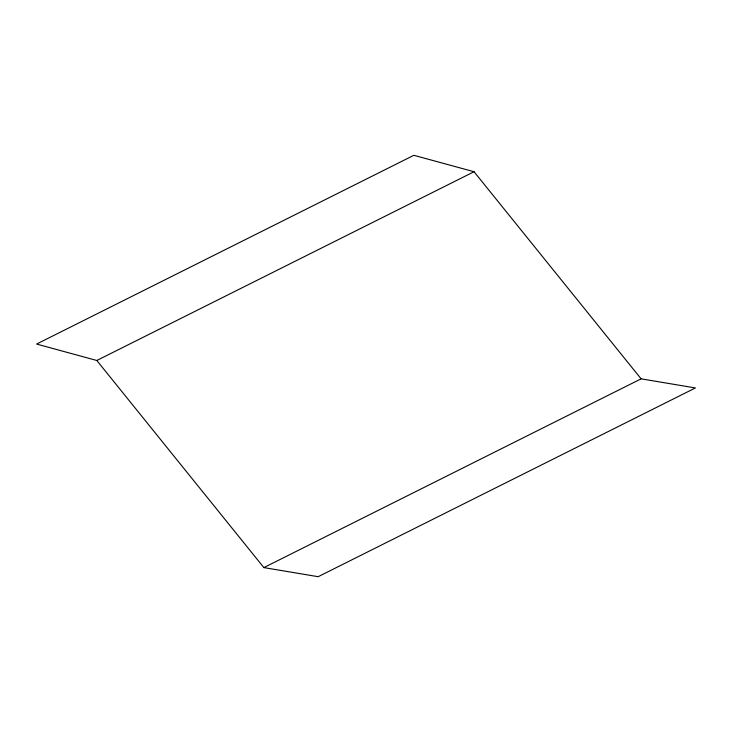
<?xml version="1.0" encoding="UTF-8"?>
<svg xmlns="http://www.w3.org/2000/svg" width="732" height="732" viewBox="0 0 732 732"><rect width="100%" height="100%" fill="white"/><g stroke="black" fill="none" stroke-linecap="round" stroke-linejoin="round"><path stroke-width="1.1" d="M96.807 360.483L474.043 171.727L641.104 378.837L695.4 387.942L318.155 576.697L263.859 567.593L96.807 360.483L36.6 344.058L413.845 155.303L474.043 171.727M263.859 567.593L641.104 378.837"/></g></svg>
